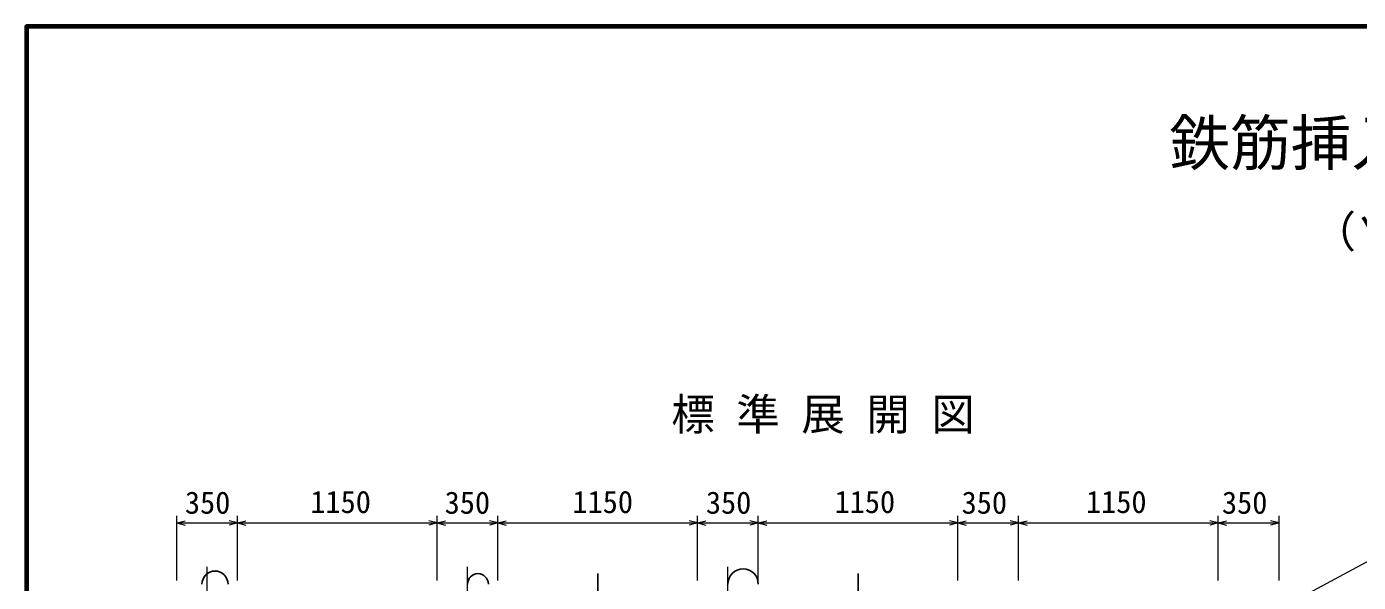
# Model space of a CAD drawing. Units: millimetres, scale not verified. Extents: x 500 to 20500, y 500 to 14562.
# Drawn here: x 500 to 8172, y 11152 to 14350 of the extents above; entities that cross this region are included whole.
import ezdxf
from ezdxf.enums import TextEntityAlignment as Align

# ---------------------------------------------------------------- set-up
doc = ezdxf.new("R2010")
doc.units = ezdxf.units.MM
doc.header["$LTSCALE"] = 50
doc.linetypes.add('CHAIN', pattern=[18.5, 12, -1.5, 3.5, -1.5])
for name, color, linetype, lineweight in [('C-BMK', 2, 'CHAIN', 13), ('C-STR', 1, 'Continuous', 25), ('C-STR-DIM', 1, 'Continuous', 13), ('C-STR-HTXT', 1, 'Continuous', 13), ('C-TTL', 2, 'Continuous', 70)]:
    doc.layers.add(name, color=color, linetype=linetype, lineweight=lineweight)
doc.layers.add('C-TTL-FRAM', color=7, linetype='Continuous')
doc.styles.add('ＭＳ ゴシック', font='')
doc.styles.get('ＭＳ ゴシック').set_extended_font_data('MS Gothic')

msp = doc.modelspace()

# ---------------------------------------------------------------- linework, layer by layer
at = {"layer": 'C-BMK'}
for p, q in [((1540.2, 5776.69), (1540.2, 11241.69)), ((3040.2, 5776.69), (3040.2, 11241.69)), ((4540.2, 5781.69), (4540.2, 11241.69))]:
    msp.add_line(p, q, dxfattribs=at)
at = {"layer": 'C-STR', "color": 7}
for p, q in [((3790.2, 9851.69), (3790.2, 11201.69)), ((5290.2, 9851.69), (5290.2, 11201.69))]:
    msp.add_line(p, q, dxfattribs=at)
for centre, radius, start, end in [((1585.2, 11141.69), 75, 0, 180), ((3100.2, 11141.69), 60, 0, 180), ((4627.7, 11141.69), 87.5, 359.99992, 179.99992)]:
    msp.add_arc(centre, radius, start, end, dxfattribs=at)
at = {"layer": 'C-STR-DIM'}
for p, q in [((1365.2, 11161.69), (1365.2, 11533.69)), ((1715.2, 11161.69), (1715.2, 11533.69)), ((2865.2, 11161.69), (2865.2, 11533.69)), ((3215.2, 11161.69), (3215.2, 11533.69)), ((4365.2, 11161.69), (4365.2, 11533.69)), ((4715.2, 11161.69), (4715.2, 11533.69)), ((5865.2, 11161.69), (5865.2, 11533.69)), ((6215.2, 11161.69), (6215.2, 11533.69)), ((7365.2, 11161.69), (7365.2, 11533.69)), ((7715.2, 11161.69), (7715.2, 11533.69)), ((1365.2, 11493.69), (1413.5, 11506.63)), ((1365.2, 11493.69), (1715.2, 11493.69)), ((1365.2, 11493.69), (1413.5, 11480.75)), ((1715.2, 11493.69), (1666.91, 11506.63)), ((1715.2, 11493.69), (1666.91, 11480.75)), ((1715.2, 11493.69), (1763.5, 11506.63)), ((1715.2, 11493.69), (2865.2, 11493.69)), ((1715.2, 11493.69), (1763.5, 11480.75)), ((2865.2, 11493.69), (2816.91, 11506.63)), ((2865.2, 11493.69), (2816.91, 11480.75)), ((2865.2, 11493.69), (2913.5, 11506.63)), ((2865.2, 11493.69), (3215.2, 11493.69)), ((2865.2, 11493.69), (2913.5, 11480.75)), ((3215.2, 11493.69), (3166.91, 11506.63)), ((3215.2, 11493.69), (3166.91, 11480.75)), ((3215.2, 11493.69), (3263.5, 11506.63)), ((3215.2, 11493.69), (4365.2, 11493.69)), ((3215.2, 11493.69), (3263.5, 11480.75)), ((4365.2, 11493.69), (4316.91, 11506.63)), ((4365.2, 11493.69), (4316.91, 11480.75)), ((4365.2, 11493.69), (4413.5, 11506.63)), ((4365.2, 11493.69), (4715.2, 11493.69)), ((4365.2, 11493.69), (4413.5, 11480.75)), ((4715.2, 11493.69), (4666.91, 11506.63)), ((4715.2, 11493.69), (4666.91, 11480.75)), ((4715.2, 11493.69), (4763.5, 11506.63)), ((4715.2, 11493.69), (5865.2, 11493.69)), ((4715.2, 11493.69), (4763.5, 11480.75)), ((5865.2, 11493.69), (5816.91, 11506.63)), ((5865.2, 11493.69), (5816.91, 11480.75)), ((5865.2, 11493.69), (5913.5, 11506.63)), ((5865.2, 11493.69), (6215.2, 11493.69)), ((5865.2, 11493.69), (5913.5, 11480.75)), ((6215.2, 11493.69), (6166.91, 11506.63)), ((6215.2, 11493.69), (6166.91, 11480.75)), ((6215.2, 11493.69), (6263.5, 11506.63)), ((6215.2, 11493.69), (7365.2, 11493.69)), ((6215.2, 11493.69), (6263.5, 11480.75)), ((7365.2, 11493.69), (7316.91, 11506.63)), ((7365.2, 11493.69), (7316.91, 11480.75)), ((7365.2, 11493.69), (7413.5, 11506.63)), ((7365.2, 11493.69), (7715.2, 11493.69)), ((7365.2, 11493.69), (7413.5, 11480.75)), ((7715.2, 11493.69), (7666.91, 11506.63)), ((7715.2, 11493.69), (7666.91, 11480.75))]:
    msp.add_line(p, q, dxfattribs=at)
at = {"layer": 'C-STR-HTXT'}
msp.add_line((8236.57, 11277.67), (6816.2, 10516.69), dxfattribs=at)
at = {"layer": 'C-TTL'}
msp.add_lwpolyline([(500, 500), (20500, 500), (20500, 14350), (500, 14350)], close=True, dxfattribs=at)

# ---------------------------------------------------------------- texts
at = {"layer": 'C-STR-DIM', "color": 7, "style": 'ＭＳ ゴシック'}
for s, p in [('350', (1411.76, 11507.94)), ('1150', (2134.31, 11511.94)), ('350', (2908.34, 11507.94)), ('1150', (3644.3, 11511.94)), ('350', (4413.27, 11507.94)), ('1150', (5154.53, 11511.94)), ('350', (5886.47, 11507.94)), ('1150', (6603, 11511.94)), ('350', (7386.47, 11507.94))]:
    msp.add_text(s, height=128.3, dxfattribs=at).set_placement(p, align=Align.BOTTOM_LEFT)
at = {"layer": 'C-TTL-FRAM', "color": 3, "style": 'ＭＳ ゴシック'}
for s, height, p in [('鉄筋挿入工併用簡易吹付法枠工標準施工図', 256.6, (10408.02, 13475.8)), ('（ソイルクリート工\u3000テトラタイプＲ1500）', 183.3, (10408.02, 13023.96))]:
    msp.add_text(s, height=height, dxfattribs=at).set_placement(p, align=Align.BOTTOM_CENTER)
at = {"layer": 'C-TTL-FRAM', "style": 'ＭＳ ゴシック'}
msp.add_text('標 準 展 開 図', height=183.3, dxfattribs=at).set_placement((4213.74, 12118.88), align=Align.MIDDLE_LEFT)

doc.saveas('drawing.dxf')
